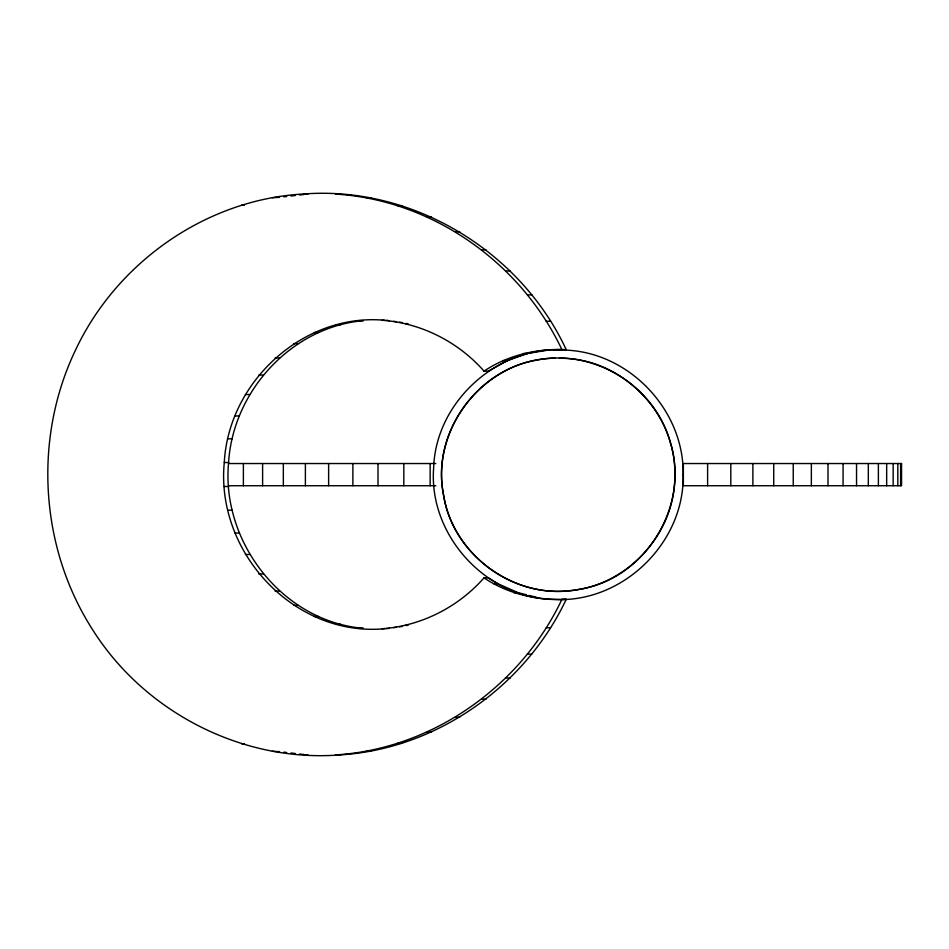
<?xml version="1.0" encoding="UTF-8"?>
<svg xmlns="http://www.w3.org/2000/svg" width="949" height="949" viewBox="0 0 949 949"><rect width="100%" height="100%" fill="white"/><g stroke="black" fill="none" stroke-linecap="round" stroke-linejoin="round"><path stroke-width="1.42" d="M385.057 628.701C293.953 637.372 215.459 551.938 224.284 462.507C228.484 381.842 303.585 312.577 385.057 320.299M359.019 628.333L363.337 628.333C282.672 621.536 221.01 541.974 228.59 462.507C232.944 391.225 291.402 327.037 363.337 320.667L359.019 320.667M339.73 754.918L335.412 754.918C432.056 749.188 520.823 686.424 561.927 599.329L566.233 599.329C525.129 686.424 436.362 749.188 339.73 754.918C242.078 762.569 144.082 711.94 92.255 629.128C39.265 546.244 33.251 436.54 76.418 348.2C118.02 261.343 207.155 199.124 303.799 193.987L308.105 193.987M526.493 594.762L518.118 592.686L498.355 583.979L488.344 577.858L484.037 577.858C458.237 607.158 421.214 625.984 382.198 628.724M382.198 320.276C421.214 323.016 458.237 341.842 484.037 371.142C508.178 354.95 537.419 348.33 566.233 349.671C520.384 251.105 412.72 185.648 303.799 193.987M546.043 350.454L527.573 353.491L507.193 360.62L488.344 371.142L484.037 371.142M386.504 628.724L389.375 628.309M393.669 627.692L396.54 627.277M399.41 626.862L402.281 626.447M279.552 197.368L272.387 197.7M283.834 196.858L286.693 196.526M290.975 196.016L295.258 195.506M299.54 195.008L303.822 194.498M555.189 358.212C487.134 358.117 430.561 426.35 443.266 493.219C451.866 556.055 517.846 602.413 579.886 589.187C645.332 578.641 690.196 505.805 670.314 442.625C655.379 386.326 594.121 348.413 537.087 360.11C475.603 370.027 430.988 434.939 443.717 495.888C453.219 553.457 510.776 597.099 568.759 590.729C627.087 586.612 675.949 533.136 674.81 474.678C676.186 412.886 621.239 357.144 559.329 358.319M553.279 349.861L560.61 349.647M566.233 599.329C537.442 600.563 508.106 594.133 484.037 577.858M339.73 194.082L335.412 194.082C432.056 199.812 520.823 262.576 561.927 349.671L566.233 349.671M366.812 197.985L371.118 197.985M241.604 205.174L244.486 205.174M397.548 205.648L401.854 205.648M427.216 216.953L431.522 216.953M455.413 231.746L459.719 231.746M481.76 249.848L486.066 249.848M505.888 270.987L510.206 270.987M527.49 294.902L531.796 294.902M546.244 321.248L550.562 321.248M405.14 323.585L408.011 323.585M336.195 324.783L340.501 324.783M314.249 332.494L318.556 332.494M293.727 343.633L298.033 343.633M523.267 353.491L527.573 353.491M275.115 357.927L279.433 357.927M502.887 360.62L507.193 360.62M258.875 375.033L263.181 375.033M245.376 394.535L249.682 394.535M234.961 415.97L239.267 415.97M227.879 438.806L232.185 438.806M224.284 462.507L228.59 462.507M228.697 463.539L435.769 463.539M228.697 485.734L435.769 485.734M224.284 486.493L228.59 486.493M227.879 510.194L232.185 510.194M234.961 533.03L239.267 533.03M245.376 554.465L249.682 554.465M258.875 573.967L263.181 573.967M494.049 583.979L498.355 583.979M275.115 591.073L279.433 591.073M513.812 592.686L518.118 592.686M293.727 605.367L298.033 605.367M314.249 616.506L318.556 616.506M336.195 624.217L340.501 624.217M405.14 625.415L408.011 625.415M546.244 627.752L550.562 627.752M527.49 654.098L531.796 654.098M505.888 678.013L510.206 678.013M481.76 699.152L486.066 699.152M455.413 717.254L459.719 717.254M427.216 732.047L431.522 732.047M397.548 743.352L401.854 743.352M241.604 743.826L244.486 743.826M366.812 751.015L371.118 751.015M272.387 751.3L279.552 751.632M303.799 755.013L308.105 755.013M556.304 349.647L561.927 349.671M283.834 752.142L286.693 752.474M290.975 752.984L295.258 753.494M299.54 753.992L303.822 754.502M386.504 320.276L389.375 320.691M393.669 321.308L396.54 321.723M399.41 322.138L402.281 322.553M529.293 595.45L536.28 597.182M900.613 463.539L900.613 485.734M897.813 463.539L897.813 485.734M893.163 463.539L893.163 485.734M886.674 463.539L886.674 485.734M878.383 463.539L878.383 485.734M868.323 463.539L868.323 485.734M856.544 463.539L856.544 485.734M843.08 463.539L843.08 485.734M828.003 463.539L828.003 485.734M811.359 463.539L811.359 485.734M793.245 463.539L793.245 485.734M773.732 463.539L773.732 485.734M752.889 463.539L752.889 485.734M730.813 463.539L730.813 485.734M707.61 463.539L707.61 485.734M430.146 463.539L430.146 485.734M403.823 463.539L403.823 485.734M378.01 463.539L378.01 485.734M352.886 463.539L352.886 485.734M328.627 463.539L328.627 485.734M305.388 463.539L305.388 485.734M283.336 463.539L283.336 485.734M262.612 463.539L262.612 485.734M243.383 463.539L243.383 485.734M683.138 474.678C684.739 542.626 622.841 602.9 554.975 599.471C487.015 599.282 428.402 535.794 433.634 468.035C435.638 400.11 500.657 343.218 568.249 350.24C631.251 354.048 684.371 411.581 683.138 474.678M901.55 463.539L683.363 463.539L683.363 485.734L901.55 485.734L901.55 463.539"/></g></svg>
